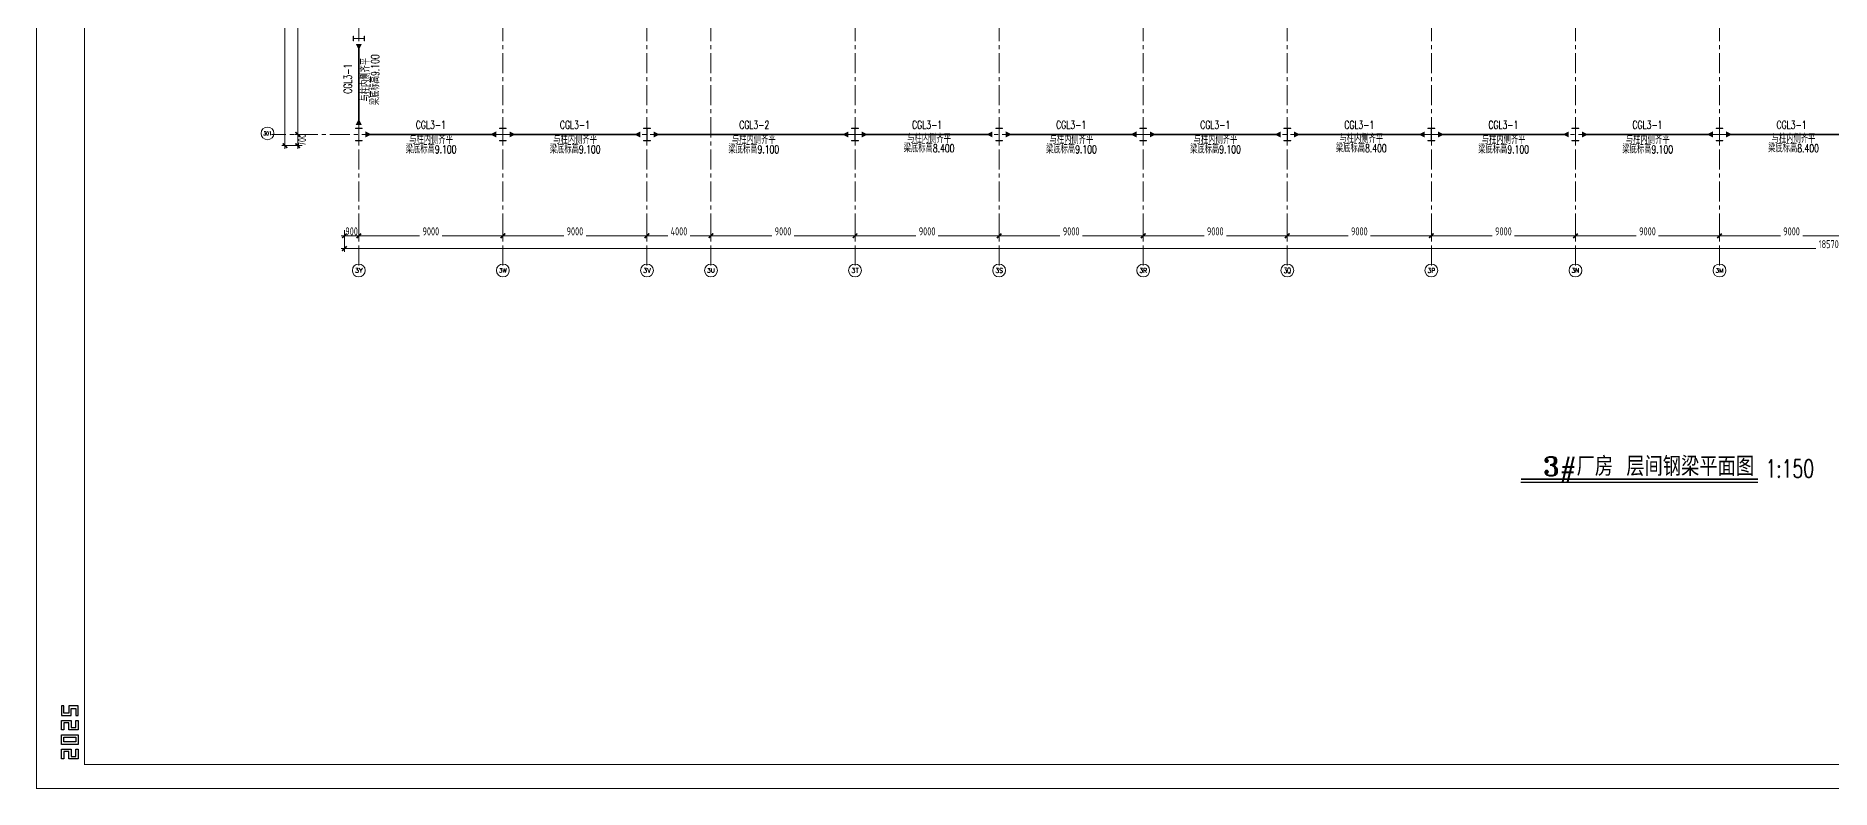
# Model space of a CAD drawing. Extents: x -1201378 to 2367219, y -619313 to 244905.
# Drawn here: x 612071 to 724212, y -296140 to -249092 of the extents above; entities that cross this region are included whole.
import ezdxf
from ezdxf.enums import TextEntityAlignment as Align

# ---------------------------------------------------------------- set-up
doc = ezdxf.new("R2010")
doc.units = 0
doc.header["$LTSCALE"] = 1000
doc.linetypes.add('CENTER', pattern=[2, 1.25, -0.25, 0.25, -0.25])
doc.layers.get('0').update_dxf_attribs({"linetype": 'CONTINUOUS'})
doc.layers.get('Defpoints').update_dxf_attribs({"linetype": 'CONTINUOUS'})
for name, color, linetype in [('0-cxFrame', 155, 'CONTINUOUS'), ('A-WINDOW', 140, 'CONTINUOUS'), ('S-TEXT', 21, 'CONTINUOUS')]:
    doc.layers.add(name, color=color, linetype=linetype)
for name, color, linetype, lineweight in [('0-cxText', 131, 'CONTINUOUS', 25), ('S-axis', 111, 'CONTINUOUS', 0), ('S-bea', 40, 'CONTINUOUS', 0), ('S-col', 2, 'CONTINUOUS', 0), ('S-dote', 5, 'CENTER', 0), ('THIN', 7, 'CONTINUOUS', 0), ('梁', 4, 'CONTINUOUS', 18)]:
    doc.layers.add(name, color=color, linetype=linetype, lineweight=lineweight)
doc.styles.add('_TCH_AXIS', font='COMPLEX', dxfattribs={"bigfont": 'GBCBIG'})
doc.styles.add('cx_tuming', font='simhei.ttf')
doc.styles.add('cx_tuqian1', font='')
doc.styles.add('SS1', font='tj-romans1.shx', dxfattribs={"width": 0.7, "bigfont": 'tj-hztxt1.shx'})
doc.styles.add('TKZ1', font='tjromant.shx', dxfattribs={"width": 0.7, "bigfont": 'tjhts.shx'})
doc.styles.add('TSSD_Dimension', font='tssdeng.shx', dxfattribs={"width": 0.7, "bigfont": 'hztxt.shx'})
doc.styles.add('TSSD_Rein', font='tj-romans1.shx', dxfattribs={"width": 0.7, "bigfont": 'tj-hztxt.shx'})
doc.styles.add('黑体', font='simhei.ttf', dxfattribs={"width": 0.8})
doc.styles.get('cx_tuqian1').set_extended_font_data('SimSun')
doc.dimstyles.new('TSSD_200_200', dxfattribs={"dimtxt": 500, "dimasz": 200, "dimexe": 200, "dimexo": 500, "dimgap": 200, "dimtad": 1, "dimdec": 0, "dimzin": 0, "dimdsep": 46, "dimtxsty": 'TSSD_Dimension', "dimblk": 'ARCHTICK', "dimcen": 0, "dimdle": 200, "dimclrt": 7, "dimadec": 0, "dimazin": 0, "dimtfac": 1, "dimtdec": 0, "dimtix": 1, "dimtmove": 2, "dimatfit": 3, "dimfxl": 1, "dimtolj": 1, "dimtzin": 0, "dimarcsym": 0})

# ---------------------------------------------------------------- blocks, each defined once
blk = doc.blocks.new('w42343243')
at = {"layer": 'S-col'}
blk.add_lwpolyline([(-165069, 621020), (-164639, 621020), (-164639, 621002), (-164848, 621002), (-164848, 620238), (-164639, 620238), (-164639, 620220), (-165069, 620220), (-165069, 620238), (-164860, 620238), (-164860, 621002), (-165069, 621002)], close=True, dxfattribs=at)
blk = doc.blocks.new('42343')
at = {"layer": 'A-WINDOW'}
for p in [(-148000, -71700), (-139000, -71700), (-130000, -71700), (-117000, -71700), (-108000, -71700), (-99000, -71700), (-90000, -71700), (-81000, -71700), (-72000, -71700), (-63000, -71700)]:
    blk.add_blockref('w42343243', p, dxfattribs=at)
blk = doc.blocks.new('_ArchTick')
at = {"color": 0, "linetype": 'ByBlock', "const_width": 0.5}
blk.add_lwpolyline([(-0.71, -0.71), (0.71, 0.71)], dxfattribs=at)
blk = doc.blocks.new('*D486')
at = {"layer": 'Defpoints', "color": 0, "transparency": 16777216}
for p in [(-268658, -360718), (-267758, -360718), (-267758, -361576)]:
    blk.add_point(p, dxfattribs=at)
at = {"layer": 'S-axis', "color": 0, "lineweight": -2, "transparency": 16777216}
for p, q in [((-268858, -361576), (-267558, -361576)), ((-268658, -361218), (-268658, -361776)), ((-267758, -361218), (-267758, -361776))]:
    blk.add_line(p, q, dxfattribs=at)
at = {"layer": 'S-axis', "color": 0, "lineweight": -2, "transparency": 16777216, "xscale": 200, "yscale": 200, "zscale": 200, "rotation": 180}
blk.add_blockref('_ArchTick', (-268658, -361576), dxfattribs=at)
at = {"layer": 'S-axis', "color": 0, "lineweight": -2, "transparency": 16777216, "xscale": 200, "yscale": 200, "zscale": 200}
blk.add_blockref('_ArchTick', (-267758, -361576), dxfattribs=at)
at = {"layer": 'S-axis', "color": 7, "transparency": 16777216, "insert": (-268208, -361301), "char_height": 500, "attachment_point": 5, "style": 'TSSD_Dimension'}
blk.add_mtext('\\A1;900', dxfattribs=at)
blk = doc.blocks.new('*D487')
at = {"layer": 'Defpoints', "color": 0, "transparency": 16777216}
for p in [(-267758, -360718), (-258758, -360718), (-258758, -361576)]:
    blk.add_point(p, dxfattribs=at)
at = {"layer": 'S-axis', "color": 0, "lineweight": -2, "transparency": 16777216}
for p, q in [((-267958, -361576), (-263957, -361576)), ((-267758, -361218), (-267758, -361776)), ((-258558, -361576), (-262560, -361576)), ((-258758, -361218), (-258758, -361776))]:
    blk.add_line(p, q, dxfattribs=at)
at = {"layer": 'S-axis', "color": 0, "lineweight": -2, "transparency": 16777216, "xscale": 200, "yscale": 200, "zscale": 200, "rotation": 180}
blk.add_blockref('_ArchTick', (-267758, -361576), dxfattribs=at)
at = {"layer": 'S-axis', "color": 0, "lineweight": -2, "transparency": 16777216, "xscale": 200, "yscale": 200, "zscale": 200}
blk.add_blockref('_ArchTick', (-258758, -361576), dxfattribs=at)
at = {"layer": 'S-axis', "color": 7, "transparency": 16777216, "insert": (-263258, -361301), "char_height": 500, "attachment_point": 5, "style": 'TSSD_Dimension'}
blk.add_mtext('\\A1;9000', dxfattribs=at)
blk = doc.blocks.new('*D488')
at = {"layer": 'Defpoints', "color": 0, "transparency": 16777216}
for p in [(-258758, -360718), (-249758, -360718), (-249758, -361576)]:
    blk.add_point(p, dxfattribs=at)
at = {"layer": 'S-axis', "color": 0, "lineweight": -2, "transparency": 16777216}
for p, q in [((-258958, -361576), (-254957, -361576)), ((-258758, -361218), (-258758, -361776)), ((-249558, -361576), (-253560, -361576)), ((-249758, -361218), (-249758, -361776))]:
    blk.add_line(p, q, dxfattribs=at)
at = {"layer": 'S-axis', "color": 0, "lineweight": -2, "transparency": 16777216, "xscale": 200, "yscale": 200, "zscale": 200, "rotation": 180}
blk.add_blockref('_ArchTick', (-258758, -361576), dxfattribs=at)
at = {"layer": 'S-axis', "color": 0, "lineweight": -2, "transparency": 16777216, "xscale": 200, "yscale": 200, "zscale": 200}
blk.add_blockref('_ArchTick', (-249758, -361576), dxfattribs=at)
at = {"layer": 'S-axis', "color": 7, "transparency": 16777216, "insert": (-254258, -361301), "char_height": 500, "attachment_point": 5, "style": 'TSSD_Dimension'}
blk.add_mtext('\\A1;9000', dxfattribs=at)
blk = doc.blocks.new('*D489')
at = {"layer": 'Defpoints', "color": 0, "transparency": 16777216}
for p in [(-249758, -360718), (-245758, -360718), (-245758, -361576)]:
    blk.add_point(p, dxfattribs=at)
at = {"layer": 'S-axis', "color": 0, "lineweight": -2, "transparency": 16777216}
for p, q in [((-249958, -361576), (-248457, -361576)), ((-249758, -361218), (-249758, -361776)), ((-245558, -361576), (-247060, -361576)), ((-245758, -361218), (-245758, -361776))]:
    blk.add_line(p, q, dxfattribs=at)
at = {"layer": 'S-axis', "color": 0, "lineweight": -2, "transparency": 16777216, "xscale": 200, "yscale": 200, "zscale": 200, "rotation": 180}
blk.add_blockref('_ArchTick', (-249758, -361576), dxfattribs=at)
at = {"layer": 'S-axis', "color": 0, "lineweight": -2, "transparency": 16777216, "xscale": 200, "yscale": 200, "zscale": 200}
blk.add_blockref('_ArchTick', (-245758, -361576), dxfattribs=at)
at = {"layer": 'S-axis', "color": 7, "transparency": 16777216, "insert": (-247758, -361301), "char_height": 500, "attachment_point": 5, "style": 'TSSD_Dimension'}
blk.add_mtext('\\A1;4000', dxfattribs=at)
blk = doc.blocks.new('*D490')
at = {"layer": 'Defpoints', "color": 0, "transparency": 16777216}
for p in [(-245758, -360718), (-236758, -360718), (-236758, -361576)]:
    blk.add_point(p, dxfattribs=at)
at = {"layer": 'S-axis', "color": 0, "lineweight": -2, "transparency": 16777216}
for p, q in [((-245958, -361576), (-241957, -361576)), ((-245758, -361218), (-245758, -361776)), ((-236558, -361576), (-240560, -361576)), ((-236758, -361218), (-236758, -361776))]:
    blk.add_line(p, q, dxfattribs=at)
at = {"layer": 'S-axis', "color": 0, "lineweight": -2, "transparency": 16777216, "xscale": 200, "yscale": 200, "zscale": 200, "rotation": 180}
blk.add_blockref('_ArchTick', (-245758, -361576), dxfattribs=at)
at = {"layer": 'S-axis', "color": 0, "lineweight": -2, "transparency": 16777216, "xscale": 200, "yscale": 200, "zscale": 200}
blk.add_blockref('_ArchTick', (-236758, -361576), dxfattribs=at)
at = {"layer": 'S-axis', "color": 7, "transparency": 16777216, "insert": (-241258, -361301), "char_height": 500, "attachment_point": 5, "style": 'TSSD_Dimension'}
blk.add_mtext('\\A1;9000', dxfattribs=at)
blk = doc.blocks.new('*D491')
at = {"layer": 'Defpoints', "color": 0, "transparency": 16777216}
for p in [(-236758, -360718), (-227758, -360718), (-227758, -361576)]:
    blk.add_point(p, dxfattribs=at)
at = {"layer": 'S-axis', "color": 0, "lineweight": -2, "transparency": 16777216}
for p, q in [((-236958, -361576), (-232957, -361576)), ((-236758, -361218), (-236758, -361776)), ((-227558, -361576), (-231560, -361576)), ((-227758, -361218), (-227758, -361776))]:
    blk.add_line(p, q, dxfattribs=at)
at = {"layer": 'S-axis', "color": 0, "lineweight": -2, "transparency": 16777216, "xscale": 200, "yscale": 200, "zscale": 200, "rotation": 180}
blk.add_blockref('_ArchTick', (-236758, -361576), dxfattribs=at)
at = {"layer": 'S-axis', "color": 0, "lineweight": -2, "transparency": 16777216, "xscale": 200, "yscale": 200, "zscale": 200}
blk.add_blockref('_ArchTick', (-227758, -361576), dxfattribs=at)
at = {"layer": 'S-axis', "color": 7, "transparency": 16777216, "insert": (-232258, -361301), "char_height": 500, "attachment_point": 5, "style": 'TSSD_Dimension'}
blk.add_mtext('\\A1;9000', dxfattribs=at)
blk = doc.blocks.new('*D492')
at = {"layer": 'Defpoints', "color": 0, "transparency": 16777216}
for p in [(-227758, -360718), (-218758, -360718), (-218758, -361576)]:
    blk.add_point(p, dxfattribs=at)
at = {"layer": 'S-axis', "color": 0, "lineweight": -2, "transparency": 16777216}
for p, q in [((-227958, -361576), (-223957, -361576)), ((-227758, -361218), (-227758, -361776)), ((-218558, -361576), (-222560, -361576)), ((-218758, -361218), (-218758, -361776))]:
    blk.add_line(p, q, dxfattribs=at)
at = {"layer": 'S-axis', "color": 0, "lineweight": -2, "transparency": 16777216, "xscale": 200, "yscale": 200, "zscale": 200, "rotation": 180}
blk.add_blockref('_ArchTick', (-227758, -361576), dxfattribs=at)
at = {"layer": 'S-axis', "color": 0, "lineweight": -2, "transparency": 16777216, "xscale": 200, "yscale": 200, "zscale": 200}
blk.add_blockref('_ArchTick', (-218758, -361576), dxfattribs=at)
at = {"layer": 'S-axis', "color": 7, "transparency": 16777216, "insert": (-223258, -361301), "char_height": 500, "attachment_point": 5, "style": 'TSSD_Dimension'}
blk.add_mtext('\\A1;9000', dxfattribs=at)
blk = doc.blocks.new('*D493')
at = {"layer": 'Defpoints', "color": 0, "transparency": 16777216}
for p in [(-218758, -360718), (-209758, -360718), (-209758, -361576)]:
    blk.add_point(p, dxfattribs=at)
at = {"layer": 'S-axis', "color": 0, "lineweight": -2, "transparency": 16777216}
for p, q in [((-218958, -361576), (-214957, -361576)), ((-218758, -361218), (-218758, -361776)), ((-209558, -361576), (-213560, -361576)), ((-209758, -361218), (-209758, -361776))]:
    blk.add_line(p, q, dxfattribs=at)
at = {"layer": 'S-axis', "color": 0, "lineweight": -2, "transparency": 16777216, "xscale": 200, "yscale": 200, "zscale": 200, "rotation": 180}
blk.add_blockref('_ArchTick', (-218758, -361576), dxfattribs=at)
at = {"layer": 'S-axis', "color": 0, "lineweight": -2, "transparency": 16777216, "xscale": 200, "yscale": 200, "zscale": 200}
blk.add_blockref('_ArchTick', (-209758, -361576), dxfattribs=at)
at = {"layer": 'S-axis', "color": 7, "transparency": 16777216, "insert": (-214258, -361301), "char_height": 500, "attachment_point": 5, "style": 'TSSD_Dimension'}
blk.add_mtext('\\A1;9000', dxfattribs=at)
blk = doc.blocks.new('*D494')
at = {"layer": 'Defpoints', "color": 0, "transparency": 16777216}
for p in [(-209758, -360718), (-200758, -360718), (-200758, -361576)]:
    blk.add_point(p, dxfattribs=at)
at = {"layer": 'S-axis', "color": 0, "lineweight": -2, "transparency": 16777216}
for p, q in [((-209958, -361576), (-205957, -361576)), ((-209758, -361218), (-209758, -361776)), ((-200558, -361576), (-204560, -361576)), ((-200758, -361218), (-200758, -361776))]:
    blk.add_line(p, q, dxfattribs=at)
at = {"layer": 'S-axis', "color": 0, "lineweight": -2, "transparency": 16777216, "xscale": 200, "yscale": 200, "zscale": 200, "rotation": 180}
blk.add_blockref('_ArchTick', (-209758, -361576), dxfattribs=at)
at = {"layer": 'S-axis', "color": 0, "lineweight": -2, "transparency": 16777216, "xscale": 200, "yscale": 200, "zscale": 200}
blk.add_blockref('_ArchTick', (-200758, -361576), dxfattribs=at)
at = {"layer": 'S-axis', "color": 7, "transparency": 16777216, "insert": (-205258, -361301), "char_height": 500, "attachment_point": 5, "style": 'TSSD_Dimension'}
blk.add_mtext('\\A1;9000', dxfattribs=at)
blk = doc.blocks.new('*D495')
at = {"layer": 'Defpoints', "color": 0, "transparency": 16777216}
for p in [(-200758, -360718), (-191758, -360718), (-191758, -361576)]:
    blk.add_point(p, dxfattribs=at)
at = {"layer": 'S-axis', "color": 0, "lineweight": -2, "transparency": 16777216}
for p, q in [((-200958, -361576), (-196957, -361576)), ((-200758, -361218), (-200758, -361776)), ((-191558, -361576), (-195560, -361576)), ((-191758, -361218), (-191758, -361776))]:
    blk.add_line(p, q, dxfattribs=at)
at = {"layer": 'S-axis', "color": 0, "lineweight": -2, "transparency": 16777216, "xscale": 200, "yscale": 200, "zscale": 200, "rotation": 180}
blk.add_blockref('_ArchTick', (-200758, -361576), dxfattribs=at)
at = {"layer": 'S-axis', "color": 0, "lineweight": -2, "transparency": 16777216, "xscale": 200, "yscale": 200, "zscale": 200}
blk.add_blockref('_ArchTick', (-191758, -361576), dxfattribs=at)
at = {"layer": 'S-axis', "color": 7, "transparency": 16777216, "insert": (-196258, -361301), "char_height": 500, "attachment_point": 5, "style": 'TSSD_Dimension'}
blk.add_mtext('\\A1;9000', dxfattribs=at)
blk = doc.blocks.new('*D496')
at = {"layer": 'Defpoints', "color": 0, "transparency": 16777216}
for p in [(-191758, -360718), (-182758, -360718), (-182758, -361576)]:
    blk.add_point(p, dxfattribs=at)
at = {"layer": 'S-axis', "color": 0, "lineweight": -2, "transparency": 16777216}
for p, q in [((-191958, -361576), (-187957, -361576)), ((-191758, -361218), (-191758, -361776)), ((-182558, -361576), (-186560, -361576)), ((-182758, -361218), (-182758, -361776))]:
    blk.add_line(p, q, dxfattribs=at)
at = {"layer": 'S-axis', "color": 0, "lineweight": -2, "transparency": 16777216, "xscale": 200, "yscale": 200, "zscale": 200, "rotation": 180}
blk.add_blockref('_ArchTick', (-191758, -361576), dxfattribs=at)
at = {"layer": 'S-axis', "color": 0, "lineweight": -2, "transparency": 16777216, "xscale": 200, "yscale": 200, "zscale": 200}
blk.add_blockref('_ArchTick', (-182758, -361576), dxfattribs=at)
at = {"layer": 'S-axis', "color": 7, "transparency": 16777216, "insert": (-187258, -361301), "char_height": 500, "attachment_point": 5, "style": 'TSSD_Dimension'}
blk.add_mtext('\\A1;9000', dxfattribs=at)
blk = doc.blocks.new('*D497')
at = {"layer": 'Defpoints', "color": 0, "transparency": 16777216}
for p in [(-182758, -360718), (-173758, -360718), (-173758, -361576)]:
    blk.add_point(p, dxfattribs=at)
at = {"layer": 'S-axis', "color": 0, "lineweight": -2, "transparency": 16777216}
for p, q in [((-182958, -361576), (-178957, -361576)), ((-182758, -361218), (-182758, -361776)), ((-173558, -361576), (-177560, -361576)), ((-173758, -361218), (-173758, -361776))]:
    blk.add_line(p, q, dxfattribs=at)
at = {"layer": 'S-axis', "color": 0, "lineweight": -2, "transparency": 16777216, "xscale": 200, "yscale": 200, "zscale": 200, "rotation": 180}
blk.add_blockref('_ArchTick', (-182758, -361576), dxfattribs=at)
at = {"layer": 'S-axis', "color": 0, "lineweight": -2, "transparency": 16777216, "xscale": 200, "yscale": 200, "zscale": 200}
blk.add_blockref('_ArchTick', (-173758, -361576), dxfattribs=at)
at = {"layer": 'S-axis', "color": 7, "transparency": 16777216, "insert": (-178258, -361301), "char_height": 500, "attachment_point": 5, "style": 'TSSD_Dimension'}
blk.add_mtext('\\A1;9000', dxfattribs=at)
blk = doc.blocks.new('*D519')
at = {"layer": 'Defpoints', "color": 0, "transparency": 16777216}
for p in [(-270790, -337298), (-271576, -355248), (-270790, -355248)]:
    blk.add_point(p, dxfattribs=at)
at = {"layer": 'S-axis', "color": 0, "lineweight": -2, "transparency": 16777216}
for p, q in [((-271290, -337298), (-271776, -337298)), ((-271576, -337098), (-271576, -345467)), ((-271576, -355448), (-271576, -347079)), ((-271290, -355248), (-271776, -355248))]:
    blk.add_line(p, q, dxfattribs=at)
at = {"layer": 'S-axis', "color": 0, "lineweight": -2, "transparency": 16777216, "xscale": 200, "yscale": 200, "zscale": 200}
for p, rotation in [((-271576, -337298), 90), ((-271576, -355248), 270)]:
    blk.add_blockref('_ArchTick', p, dxfattribs=dict(at, rotation=rotation))
at = {"layer": 'S-axis', "color": 7, "transparency": 16777216, "insert": (-271301, -346273), "char_height": 500, "attachment_point": 5, "rotation": 90, "style": 'TSSD_Dimension'}
blk.add_mtext('\\A1;17950', dxfattribs=at)
blk = doc.blocks.new('*D520')
at = {"layer": 'Defpoints', "color": 0, "transparency": 16777216}
for p in [(-270790, -355248), (-271576, -355948), (-270790, -355948)]:
    blk.add_point(p, dxfattribs=at)
at = {"layer": 'S-axis', "color": 0, "lineweight": -2, "transparency": 16777216}
for p, q in [((-271290, -355248), (-271776, -355248)), ((-271576, -355048), (-271576, -356148)), ((-271290, -355948), (-271776, -355948))]:
    blk.add_line(p, q, dxfattribs=at)
at = {"layer": 'S-axis', "color": 0, "lineweight": -2, "transparency": 16777216, "xscale": 200, "yscale": 200, "zscale": 200}
for p, rotation in [((-271576, -355248), 90), ((-271576, -355948), 270)]:
    blk.add_blockref('_ArchTick', p, dxfattribs=dict(at, rotation=rotation))
at = {"layer": 'S-axis', "color": 7, "transparency": 16777216, "insert": (-271301, -355598), "char_height": 500, "attachment_point": 5, "rotation": 90, "style": 'TSSD_Dimension'}
blk.add_mtext('\\A1;700', dxfattribs=at)
blk = doc.blocks.new('*D458')
at = {"layer": 'Defpoints', "color": 0, "transparency": 16777216}
for p in [(-268658, -360818), (-82958, -360818), (-82958, -362376)]:
    blk.add_point(p, dxfattribs=at)
at = {"layer": 'S-axis', "color": 0, "lineweight": -2, "transparency": 16777216}
for p, q in [((-268658, -361318), (-268658, -362576)), ((-82958, -361318), (-82958, -362576)), ((-268858, -362376), (-176749, -362376)), ((-82758, -362376), (-174868, -362376))]:
    blk.add_line(p, q, dxfattribs=at)
at = {"layer": 'S-axis', "color": 0, "lineweight": -2, "transparency": 16777216, "xscale": 200, "yscale": 200, "zscale": 200, "rotation": 180}
blk.add_blockref('_ArchTick', (-268658, -362376), dxfattribs=at)
at = {"layer": 'S-axis', "color": 0, "lineweight": -2, "transparency": 16777216, "xscale": 200, "yscale": 200, "zscale": 200}
blk.add_blockref('_ArchTick', (-82958, -362376), dxfattribs=at)
at = {"layer": 'S-axis', "color": 7, "transparency": 16777216, "insert": (-175808, -362101), "char_height": 500, "attachment_point": 5, "style": 'TSSD_Dimension'}
blk.add_mtext('\\A1;185700', dxfattribs=at)
blk = doc.blocks.new('*D459')
at = {"layer": 'Defpoints', "color": 0, "transparency": 16777216}
for p in [(-270890, -282748), (-272376, -355948), (-270890, -355948)]:
    blk.add_point(p, dxfattribs=at)
at = {"layer": 'S-axis', "color": 0, "lineweight": -2, "transparency": 16777216}
for p, q in [((-272376, -282548), (-272376, -318516)), ((-271390, -282748), (-272576, -282748)), ((-272376, -356148), (-272376, -320181)), ((-271390, -355948), (-272576, -355948))]:
    blk.add_line(p, q, dxfattribs=at)
at = {"layer": 'S-axis', "color": 0, "lineweight": -2, "transparency": 16777216, "xscale": 200, "yscale": 200, "zscale": 200}
for p, rotation in [((-272376, -282748), 90), ((-272376, -355948), 270)]:
    blk.add_blockref('_ArchTick', p, dxfattribs=dict(at, rotation=rotation))
at = {"layer": 'S-axis', "color": 7, "transparency": 16777216, "insert": (-272101, -319348), "char_height": 500, "attachment_point": 5, "rotation": 90, "style": 'TSSD_Dimension'}
blk.add_mtext('\\A1;73200', dxfattribs=at)
blk = doc.blocks.new('TK22.A0 L(Dragon)')
at = {"layer": '0-cxFrame', "color": 7, "const_width": 0.5}
blk.add_lwpolyline([(0, 0), (-1486, 0), (-1486, 841), (0, 841)], close=True, dxfattribs=at)
at = {"layer": '0-cxFrame', "const_width": 0.5}
blk.add_lwpolyline([(-80, 10), (-1466, 10), (-1466, 831), (-80, 831)], close=True, dxfattribs=at)
at = {"layer": 'Defpoints', "color": 2}
for points in [[(-1474.6, 34.37), (-1475.6, 34.37), (-1475.6, 30.37), (-1471.6, 30.37), (-1471.6, 33.37), (-1469.6, 33.37), (-1469.6, 30.37), (-1468.6, 30.37), (-1468.6, 34.37), (-1472.6, 34.37), (-1472.6, 31.37), (-1474.6, 31.37), (-1474.6, 34.37)], [(-1474.6, 24.37), (-1475.6, 24.37), (-1475.6, 28.37), (-1471.6, 28.37), (-1471.6, 25.37), (-1469.6, 25.37), (-1469.6, 28.37), (-1468.6, 28.37), (-1468.6, 24.37), (-1472.6, 24.37), (-1472.6, 27.37), (-1474.6, 27.37), (-1474.6, 24.37)], [(-1474.6, 12.37), (-1475.6, 12.37), (-1475.6, 16.37), (-1471.6, 16.37), (-1471.6, 13.37), (-1469.6, 13.37), (-1469.6, 16.37), (-1468.6, 16.37), (-1468.6, 12.37), (-1472.6, 12.37), (-1472.6, 15.37), (-1474.6, 15.37), (-1474.6, 12.37)]]:
    blk.add_lwpolyline(points, dxfattribs=at)
for points in [[(-1475.6, 18.37), (-1475.6, 22.37), (-1468.6, 22.37), (-1468.6, 18.37)], [(-1474.6, 19.37), (-1474.6, 21.37), (-1469.6, 21.37), (-1469.6, 19.37)]]:
    blk.add_lwpolyline(points, close=True, dxfattribs=at)
at = {"style": '黑体', "flags": 4}
blk.add_attdef('图幅', text='', height=3.3, dxfattribs=at).set_placement((-40, 3), align=Align.RIGHT)
at = {"layer": '0-cxText', "flags": 4}
for tag, height, style, p in [('建设单位', 3.5, 'cx_tuming', (-45, 240)), ('项目名称', 3.5, 'cx_tuming', (-45, 210)), ('子项名称', 3.5, 'cx_tuming', (-45, 180)), ('工程编号', 3.3, 'cx_tuqian1', (-35, 165)), ('图名1', 3.5, 'cx_tuming', (-45, 87)), ('图名2', 3.5, 'cx_tuming', (-45, 79)), ('图名3', 3.5, 'cx_tuming', (-45, 71)), ('出图日期', 3.3, 'cx_tuqian1', (-39, 60)), ('专业', 3.3, 'cx_tuqian1', (-55, 52)), ('图号', 3.3, 'cx_tuqian1', (-55, 44)), ('版次', 3.3, 'cx_tuqian1', (-20, 44))]:
    blk.add_attdef(tag, text='', height=height, dxfattribs=dict(at, style=style)).set_placement(p, align=Align.MIDDLE)
at = {"layer": 'Defpoints', "color": 6, "flags": 4}
for tag, height, style, p in [('tufu', 3.3, '黑体', (-12, 12)), ('dwfname', 4, 'cx_tuqian1', (-80, 3))]:
    blk.add_attdef(tag, text='', height=height, dxfattribs=dict(at, style=style)).set_placement(p, align=Align.RIGHT)
blk = doc.blocks.new('nt66')
at = {"layer": 'S-col'}
blk.add_lwpolyline([(-195790, 766820), (-195490, 766820), (-195490, 766808), (-195636, 766808), (-195636, 766132), (-195490, 766132), (-195490, 766120), (-195790, 766120), (-195790, 766132), (-195644, 766132), (-195644, 766808), (-195790, 766808)], close=True, dxfattribs=at)
blk = doc.blocks.new('3#轴网')
at = {"layer": 'S-axis'}
for centre in [(-273461.5, -355183.9), (-267758.5, -363744.2), (-258758.5, -363744.2), (-249758.5, -363744.2), (-245758.5, -363744.2), (-236758.5, -363744.2), (-227758.5, -363744.2), (-218758.5, -363744.2), (-209758.5, -363744.2), (-200758.5, -363744.2), (-191758.5, -363744.2), (-182758.5, -363744.2)]:
    blk.add_circle(centre, 400, dxfattribs=at)
at = {"layer": 'S-dote'}
for p, q in [((-267758.5, -363428.2), (-267758.5, -277213.2)), ((-258758.5, -363428.2), (-258758.5, -277944.2)), ((-249758.5, -363428.2), (-249758.5, -277944.2)), ((-245758.5, -363428.2), (-245758.5, -277948.2)), ((-236758.5, -363428.2), (-236758.5, -277948.2)), ((-227758.5, -363428.2), (-227758.5, -277948.2)), ((-218758.5, -363428.2), (-218758.5, -277944.2)), ((-209758.5, -363428.2), (-209758.5, -277944.2)), ((-200758.5, -363428.2), (-200758.5, -277944.2)), ((-191758.5, -363428.2), (-191758.5, -277944.2)), ((-182758.5, -363428.2), (-182758.5, -277944.2)), ((-78316.2, -355248.2), (-273210.6, -355248.2))]:
    blk.add_line(p, q, dxfattribs=at)
at = {"layer": 'S-axis', "style": '_TCH_AXIS'}
for s, height, p, p2 in [('301', 224.46, (-273718, -355296.1), (-273205, -355296.1)), ('3Y', 270.86, (-268003.5, -363879.7), (-267513.4, -363879.7)), ('3W', 255.29, (-259007.7, -363871.9), (-258509.3, -363871.9)), ('3V', 276.42, (-250002, -363882.4), (-249515, -363882.4)), ('3U', 265.5, (-246005, -363877), (-245511.9, -363877)), ('3T', 294.28, (-236996.7, -363891.4), (-236520.2, -363891.4)), ('3S', 300.65, (-227994.7, -363894.5), (-227522.2, -363894.5)), ('3R', 276.42, (-219002, -363882.4), (-218515, -363882.4)), ('3P', 282.17, (-201000.3, -363885.3), (-200516.6, -363885.3)), ('3N', 270.86, (-192003.5, -363879.7), (-191513.4, -363879.7)), ('3M', 260.31, (-183006.4, -363874.4), (-182510.6, -363874.4))]:
    blk.add_text(s, height=height, dxfattribs=at).set_placement(p, p2, align=Align.FIT)
at = {"layer": 'S-axis', "style": '_TCH_AXIS', "width": 0.807692}
blk.add_text('3Q', height=333.94, dxfattribs=at).set_placement((-209983.2, -363911.2), (-209533.7, -363911.2), align=Align.FIT)
at = {"layer": 'S-axis'}
for base, p1, p2, angle, picture, middle in [((-272376.4, -355948.2), (-270890, -282748.2), (-270890, -355948.2), 270, '*D459', (-272101.4, -319348.2)), ((-271576.4, -355248.2), (-270790, -337298.2), (-270790, -355248.2), 270, '*D519', (-271301.4, -346273.2)), ((-271576.4, -355948.2), (-270790, -355248.2), (-270790, -355948.2), 270, '*D520', (-271301.4, -355598.2)), ((-267758.5, -361576), (-268658.5, -360718), (-267758.5, -360718), 0, '*D486', (-268208.5, -361301)), ((-82958.5, -362376), (-268658.5, -360818), (-82958.5, -360818), 0, '*D458', (-175808.5, -362101)), ((-258758.5, -361576), (-267758.5, -360718), (-258758.5, -360718), 0, '*D487', (-263258.5, -361301)), ((-249758.5, -361576), (-258758.5, -360718), (-249758.5, -360718), 0, '*D488', (-254258.5, -361301)), ((-245758.5, -361576), (-249758.5, -360718), (-245758.5, -360718), 0, '*D489', (-247758.5, -361301)), ((-236758.5, -361576), (-245758.5, -360718), (-236758.5, -360718), 0, '*D490', (-241258.5, -361301)), ((-227758.5, -361576), (-236758.5, -360718), (-227758.5, -360718), 0, '*D491', (-232258.5, -361301)), ((-218758.5, -361576), (-227758.5, -360718), (-218758.5, -360718), 0, '*D492', (-223258.5, -361301)), ((-209758.5, -361576), (-218758.5, -360718), (-209758.5, -360718), 0, '*D493', (-214258.5, -361301)), ((-200758.5, -361576), (-209758.5, -360718), (-200758.5, -360718), 0, '*D494', (-205258.5, -361301)), ((-191758.5, -361576), (-200758.5, -360718), (-191758.5, -360718), 0, '*D495', (-196258.5, -361301)), ((-182758.5, -361576), (-191758.5, -360718), (-182758.5, -360718), 0, '*D496', (-187258.5, -361301)), ((-173758.5, -361576), (-182758.5, -360718), (-173758.5, -360718), 0, '*D497', (-178258.5, -361301))]:
    dim = blk.add_linear_dim(base=base, p1=p1, p2=p2, angle=angle, dimstyle='TSSD_200_200', dxfattribs=at)
    dim.commit()
    dim.dimension.update_dxf_attribs({"geometry": picture, "text_midpoint": middle, "dimtype": 161})

msp = doc.modelspace()

# ---------------------------------------------------------------- linework, layer by layer
at = {"layer": 'S-bea'}
for points in [[(632241.3, -249598.2, 375, 0, 0), (632241.3, -249973.2, 375, 0, 0)], [(632241.5, -254648.2, 375, 0, 0), (632241.5, -254273.2, 375, 0, 0)], [(632656.5, -255248.2, 375, 0, 0), (633031.5, -255248.2, 375, 0, 0)], [(640826.5, -255248.2, 375, 0, 0), (640451.5, -255248.2, 375, 0, 0)], [(641656.5, -255248.2, 375, 0, 0), (642031.5, -255248.2, 375, 0, 0)], [(649826.5, -255248.2, 375, 0, 0), (649451.5, -255248.2, 375, 0, 0)], [(650656.5, -255248.2, 375, 0, 0), (651031.5, -255248.2, 375, 0, 0)], [(662826.5, -255248.2, 375, 0, 0), (662451.5, -255248.2, 375, 0, 0)], [(663656.5, -255248.2, 375, 0, 0), (664031.5, -255248.2, 375, 0, 0)], [(671826.5, -255248.2, 375, 0, 0), (671451.5, -255248.2, 375, 0, 0)], [(672656.5, -255248.2, 375, 0, 0), (673031.5, -255248.2, 375, 0, 0)], [(680826.5, -255248.2, 375, 0, 0), (680451.5, -255248.2, 375, 0, 0)], [(681656.5, -255248.2, 375, 0, 0), (682031.5, -255248.2, 375, 0, 0)], [(689826.5, -255248.2, 375, 0, 0), (689451.5, -255248.2, 375, 0, 0)], [(690656.5, -255248.2, 375, 0, 0), (691031.5, -255248.2, 375, 0, 0)], [(698826.5, -255248.2, 375, 0, 0), (698451.5, -255248.2, 375, 0, 0)], [(699656.5, -255248.2, 375, 0, 0), (700031.5, -255248.2, 375, 0, 0)], [(707826.5, -255248.2, 375, 0, 0), (707451.5, -255248.2, 375, 0, 0)], [(708656.5, -255248.2, 375, 0, 0), (709031.5, -255248.2, 375, 0, 0)], [(716826.5, -255248.2, 375, 0, 0), (716451.5, -255248.2, 375, 0, 0)], [(717656.5, -255248.2, 375, 0, 0), (718031.5, -255248.2, 375, 0, 0)]]:
    msp.add_lwpolyline(points, format="xyseb", dxfattribs=at)
at = {"layer": 'S-TEXT'}
msp.add_line((704834, -276958.8), (719635.1, -276958.8), dxfattribs=at)
at = {"layer": 'S-TEXT', "const_width": 90}
msp.add_lwpolyline([(704834, -276778.8), (719640.6, -276778.8)], dxfattribs=at)
at = {"layer": '梁', "linetype": 'Continuous', "const_width": 100}
for points in [[(632241.5, -249598.2), (632241.5, -254648.2)], [(632656.5, -255248.2), (640826.5, -255248.2)], [(641656.5, -255248.2), (649826.5, -255248.2)], [(650656.5, -255248.2), (662826.5, -255248.2)], [(663656.5, -255248.2), (671826.5, -255248.2)], [(672656.5, -255248.2), (680826.5, -255248.2)], [(681656.5, -255248.2), (689826.5, -255248.2)], [(690656.5, -255248.2), (698826.5, -255248.2)], [(699656.5, -255248.2), (707826.5, -255248.2)], [(708656.5, -255248.2), (716826.5, -255248.2)], [(717656.5, -255248.2), (725826.5, -255248.2)]]:
    msp.add_lwpolyline(points, dxfattribs=at)

# ---------------------------------------------------------------- block references
at = {"layer": '0-cxFrame', "xscale": 150, "yscale": 150, "zscale": 150}
msp.add_blockref('TK22.A0 L(Dragon)', (835008.3, -296102.2), dxfattribs=at)
at = {"layer": 'S-axis'}
msp.add_blockref('3#轴网', (900000, 100000), dxfattribs=at)
at = {"layer": 'S-col'}
msp.add_blockref('42343', (945095.7, -804168.2), dxfattribs=at)
at = {"layer": 'S-col', "rotation": 90}
msp.add_blockref('nt66', (1398711.5, -53608.2), dxfattribs=at)

# ---------------------------------------------------------------- texts
at = {"layer": 'S-TEXT', "style": 'TKZ1'}
msp.add_text('3#厂房 层间钢梁平面图', height=1200, dxfattribs=at).set_placement((719400.3, -276577.8), align=Align.RIGHT)
at = {"layer": 'S-TEXT', "style": 'SS1', "width": 0.7}
msp.add_text('1:150', height=1125, dxfattribs=at).set_placement((721629.7, -276121.4), align=Align.MIDDLE)
at = {"layer": 'THIN', "style": 'TSSD_Rein', "width": 0.7}
for s, p in [('CGL3-1', (631953.4, -251767.4)), ('与柱内侧齐平', (633064.9, -251828.5)), ('梁底标高9.100', (633661.5, -251828.5))]:
    msp.add_text(s, height=500, rotation=90, dxfattribs=at).set_placement(p, align=Align.BOTTOM_CENTER)
for s, p in [('CGL3-1', (636741.5, -255048.2)), ('CGL3-1', (645741.5, -255048.2)), ('CGL3-2', (656946.1, -255048.2)), ('CGL3-1', (667741.5, -255048.2)), ('CGL3-1', (676741.5, -255048.2)), ('CGL3-1', (685741.5, -255048.2)), ('CGL3-1', (694741.5, -255048.2)), ('CGL3-1', (703741.5, -255048.2)), ('CGL3-1', (712741.5, -255048.2)), ('CGL3-1', (721741.5, -255048.2)), ('与柱内侧齐平', (636755.9, -255982.9)), ('与柱内侧齐平', (636755.9, -255982.9)), ('与柱内侧齐平', (645755.9, -255982.9)), ('与柱内侧齐平', (645755.9, -255982.9)), ('与柱内侧齐平', (656913.6, -255982.9)), ('与柱内侧齐平', (656913.6, -255982.9)), ('与柱内侧齐平', (667865.3, -255915.7)), ('与柱内侧齐平', (676755.9, -255982.9)), ('与柱内侧齐平', (676755.9, -255982.9)), ('与柱内侧齐平', (685755.9, -255982.9)), ('与柱内侧齐平', (685755.9, -255982.9)), ('与柱内侧齐平', (694865.3, -255915.7)), ('与柱内侧齐平', (703755.9, -255982.9)), ('与柱内侧齐平', (703755.9, -255982.9)), ('与柱内侧齐平', (712755.9, -255982.9)), ('与柱内侧齐平', (712755.9, -255982.9)), ('与柱内侧齐平', (721865.3, -255915.7)), ('梁底标高9.100', (636755.9, -256579.6)), ('梁底标高9.100', (636755.9, -256579.6)), ('梁底标高9.100', (645755.9, -256579.6)), ('梁底标高9.100', (645755.9, -256579.6)), ('梁底标高9.100', (656913.6, -256579.6)), ('梁底标高9.100', (656913.6, -256579.6)), ('梁底标高8.400', (667865.3, -256512.3)), ('梁底标高9.100', (676755.9, -256579.6)), ('梁底标高9.100', (676755.9, -256579.6)), ('梁底标高9.100', (685755.9, -256579.6)), ('梁底标高9.100', (685755.9, -256579.6)), ('梁底标高8.400', (694865.3, -256512.3)), ('梁底标高9.100', (703755.9, -256579.6)), ('梁底标高9.100', (703755.9, -256579.6)), ('梁底标高9.100', (712755.9, -256579.6)), ('梁底标高9.100', (712755.9, -256579.6)), ('梁底标高8.400', (721865.3, -256512.3))]:
    msp.add_text(s, height=500, dxfattribs=at).set_placement(p, align=Align.BOTTOM_CENTER)

doc.saveas('drawing.dxf')
